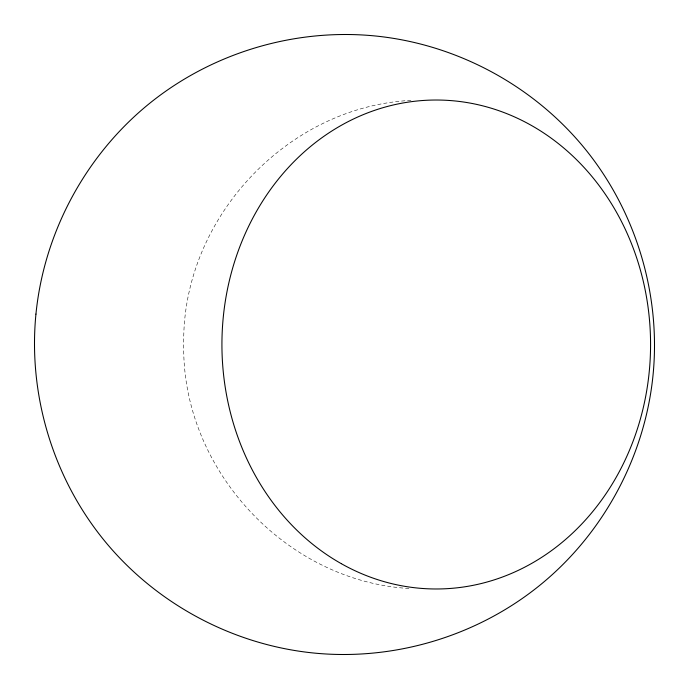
<?xml version="1.0" encoding="UTF-8"?>
<svg xmlns="http://www.w3.org/2000/svg" width="689" height="689" viewBox="0 0 689 689"><rect width="100%" height="100%" fill="white"/><g stroke="black" fill="none" stroke-linecap="round" stroke-linejoin="round"><path stroke-width="0.52" stroke-dasharray="3.44 2.58" d="M410.963 100.396C286.202 106.674 181.526 219.791 183.73 344.5C181.526 469.209 286.202 582.326 410.963 588.604"/><path stroke-width="1.03" d="M341.77 563.938L344.5 565.445A244.474 214.322 -90 0 0 428.713 588.828A244.474 214.322 90 0 0 518.145 570.423A244.474 214.322 -90 0 0 625.578 459.072L626.852 456.282A244.474 214.322 90 0 0 626.852 232.718L625.578 229.928A244.474 214.322 -90 0 0 550.985 138.015A244.474 214.322 90 0 0 428.713 100.172A244.474 214.322 -90 0 0 344.5 123.555L341.374 125.286A244.474 214.322 90 0 0 232.977 421.987A244.474 214.322 -90 0 0 341.374 563.714M35.94 314.106C27.991 395.047 53.251 478.312 104.831 541.192C156.437 604.046 233.175 645.059 314.106 653.06C395.047 661.009 478.312 635.749 541.192 584.169C604.046 532.563 645.059 455.825 653.06 374.894C661.009 293.953 635.749 210.688 584.169 147.808C532.563 84.954 455.825 43.941 374.894 35.94C293.953 27.991 210.688 53.251 147.808 104.831C84.954 156.437 43.941 233.175 35.94 314.106"/></g></svg>
